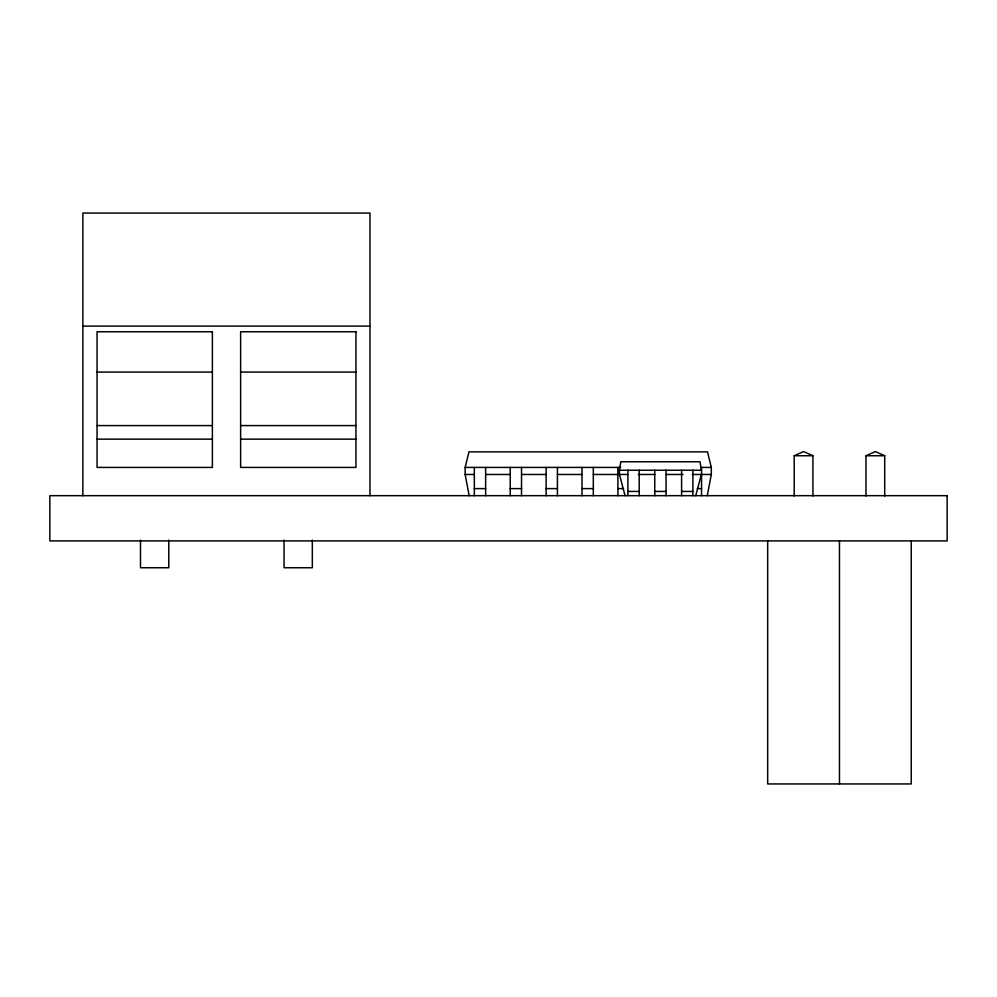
<?xml version="1.0" encoding="UTF-8"?>
<svg xmlns="http://www.w3.org/2000/svg" width="997" height="997" viewBox="0 0 997 997"><rect width="100%" height="100%" fill="white"/><g stroke="black" fill="none" stroke-linecap="round" stroke-linejoin="round"><path stroke-width="1.5" d="M619.424 470.235L620.782 461.761L700.031 461.761L701.377 470.235L619.424 470.235L619.424 474.472L625.069 495.671M707.284 495.671L711.31 474.472L711.31 467.419L707.496 451.865L468.964 451.865L465.15 467.419L465.15 474.472L469.176 495.671M695.732 495.671L701.377 474.472M794.198 495.995L794.198 455.741L803.582 451.566L812.929 455.741L812.929 495.995M865.982 495.995L865.982 455.741L875.366 451.566L884.713 455.741L884.713 495.995M82.863 326.106L369.974 326.106M97.058 372.08L212.386 372.08M240.626 372.08L355.941 372.08M97.058 425.582L212.386 425.582M240.626 425.582L355.941 425.582M97.058 439.154L212.386 439.154M240.626 439.154L355.941 439.154M794.198 455.741L812.929 455.741M865.982 455.741L884.713 455.741M465.15 467.419L620.732 467.419M711.31 467.419L701.564 467.419L701.564 495.671M465.15 474.472L474.335 474.472M485.639 474.472L510.227 474.472M521.531 474.472L546.119 474.472M557.423 474.472L582.011 474.472M593.315 474.472L617.903 474.472M619.424 474.472L627.898 474.472M638.342 474.472L654.755 474.472M666.058 474.472L682.945 474.472M692.167 474.472L711.31 474.472M474.335 488.605L485.639 488.605M510.227 488.605L521.531 488.605M546.119 488.605L557.423 488.605M582.011 488.605L593.315 488.605M617.903 488.605L623.561 488.605M697.314 488.605L701.564 488.605M627.898 491.434L639.202 491.434M654.755 491.434L666.058 491.434M681.599 491.434L692.903 491.434M911.246 540.897L911.246 783.941L767.678 783.941L767.678 540.897M839.462 540.897L839.462 783.941M692.903 470.235L692.903 495.671M681.599 470.235L681.599 495.671M666.058 470.235L666.058 495.671M654.755 470.235L654.755 495.671M639.202 470.235L639.202 495.671M627.898 470.235L627.898 495.671M617.903 467.419L617.903 495.671M593.315 467.419L593.315 495.671M582.011 467.419L582.011 495.671M557.423 467.419L557.423 495.671M546.119 467.419L546.119 495.671M521.531 467.419L521.531 495.671M510.227 467.419L510.227 495.671M485.639 467.419L485.639 495.671M474.335 467.419L474.335 495.671M369.974 495.671L369.974 213.059L82.863 213.059L82.863 495.671M312.323 540.137L312.323 567.742L284.058 567.742L284.058 540.137M168.767 540.137L168.767 567.742L140.502 567.742L140.502 540.137M212.386 331.752L97.058 331.752L97.058 467.419L212.386 467.419L212.386 331.752M355.941 331.752L240.626 331.752L240.626 467.419L355.941 467.419L355.941 331.752M947.15 495.671L49.85 495.671L49.85 540.897L947.15 540.897L947.15 495.671"/></g></svg>
